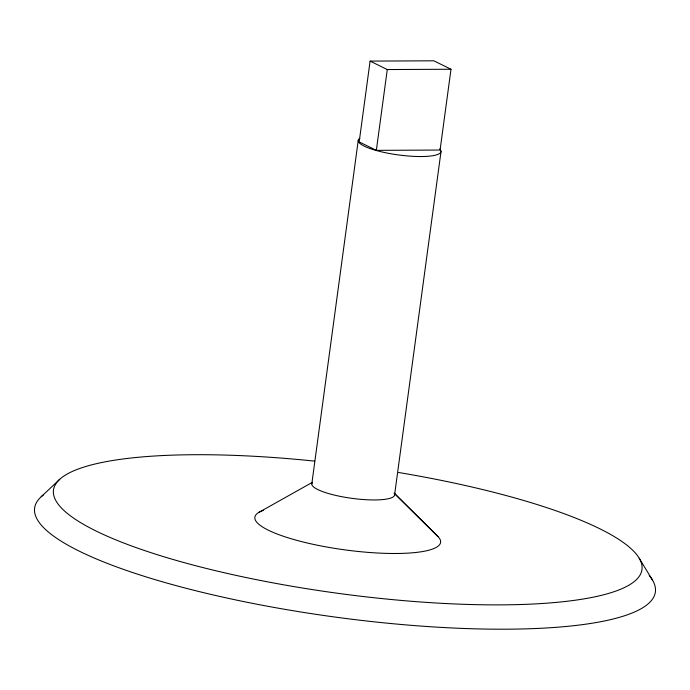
<?xml version="1.0" encoding="UTF-8"?>
<svg xmlns="http://www.w3.org/2000/svg" width="690" height="690" viewBox="0 0 690 690"><rect width="100%" height="100%" fill="white"/><g stroke="black" fill="none" stroke-linecap="round" stroke-linejoin="round"><path stroke-width="1.03" d="M311.82 483.759L358.248 140.346M370.099 61.1L359.18 141.907L376.343 150.351L440.073 150.049L451.001 69.25L433.829 60.806L370.099 61.1L387.271 69.552L451.001 69.25M376.343 150.351L387.271 69.552M394.568 495.023L441.005 151.61M41.219 496.731L59.737 479.3M258.759 512.446L312.449 482.284M394.499 493.505L438.159 536.742L394.111 493.091M639.19 558.236L652.438 579.997M649.204 575.46A313.191 67.784 7.7 0 1 338.54 617.524A313.191 67.784 7.7 0 1 43.651 494.713M439.78 148.928A41.762 9.039 7.7 0 1 398.975 155.008A41.762 9.039 7.7 0 1 359.809 138.354M394.361 493.721A41.762 9.039 7.7 0 1 352.538 498.422A41.762 9.039 7.7 0 1 312.19 482.853M398.553 472.486A296.916 64.265 7.7 0 1 590.399 597.73A296.916 64.265 7.7 0 1 95.392 530.679A296.916 64.265 7.7 0 1 314.623 461.118M436.451 535.147A93.711 20.286 7.7 0 1 341.679 549.43A93.711 20.286 7.7 0 1 263.347 510.367"/></g></svg>
